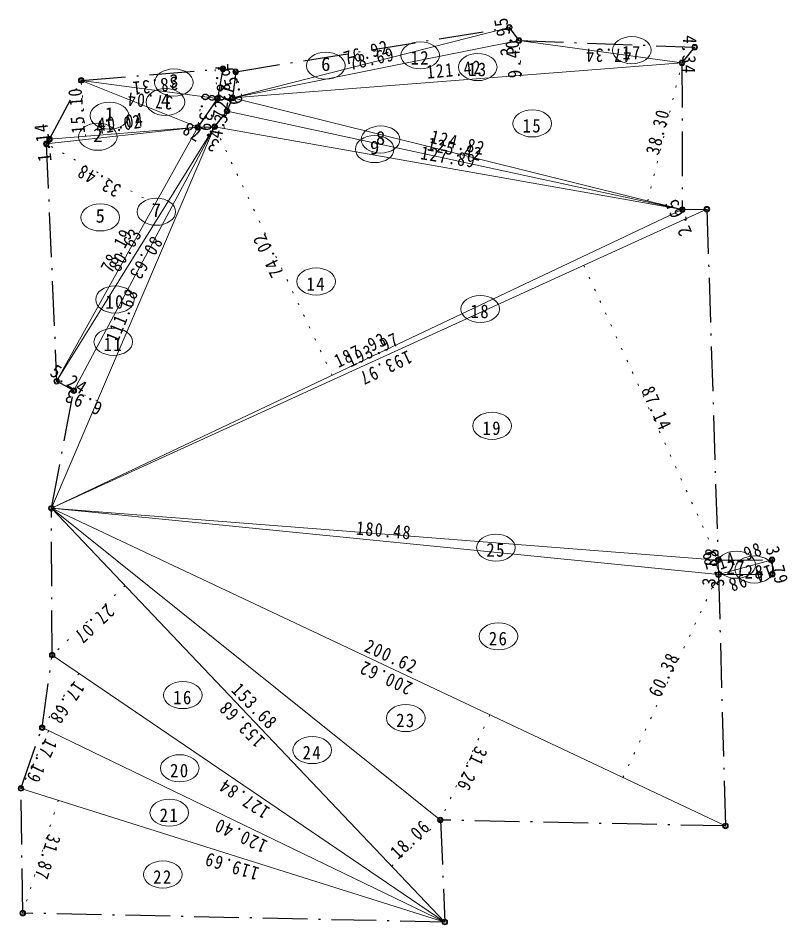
# Model space of a CAD drawing. Units: millimetres on the paper. Extents: x -3947 to 493, y -3409 to 377.
# Drawn here: x -2170.7 to -2067.1, y -1288.8 to -1166.8 of the extents above; entities that cross this region are included whole.
import ezdxf
from ezdxf.enums import TextEntityAlignment as Align

# ---------------------------------------------------------------- set-up
doc = ezdxf.new("R2010")
doc.units = ezdxf.units.MM
doc.header["$PDMODE"] = 32
doc.header["$PDSIZE"] = 0.5
doc.linetypes.add('DASHED_DOTTED', pattern=[9.25, 6, -1.5, 0.25, -1.5])
doc.linetypes.add('DOTTED', pattern=[1.75, 0.25, -1.5])
for name, color, linetype, lineweight in [('0-D__1-0_', 7, 'DASHED_DOTTED', 25), ('0-E__1-1_', 7, 'Continuous', 9), ('1-0__1-3_', 7, 'Continuous', 9)]:
    doc.layers.add(name, color=color, linetype=linetype, lineweight=lineweight)
doc.layers.add('1-7', color=7, linetype='Continuous')
doc.styles.add('ＭＳ ゴシック', font='')
doc.styles.get('ＭＳ ゴシック').set_extended_font_data('MS Gothic')

# ---------------------------------------------------------------- blocks, each defined once
blk = doc.blocks.new('-001--GLay-1-')
at = {"layer": '0-D__1-0_'}
for p, q in [((-1844.424, -963.99), (-1807.592, -958.027)), ((-1807.592, -958.027), (-1806.29, -959.781)), ((-1806.29, -959.781), (-1782.637, -960.683)), ((-1782.637, -960.683), (-1784.341, -962.787)), ((-1865.228, -965.144), (-1846.136, -963.584)), ((-1846.136, -963.584), (-1846.868, -967.574)), ((-1784.341, -962.787), (-1784.291, -982.529)), ((-1844.424, -963.99), (-1844.867, -967.503)), ((-1869.487, -973.059), (-1865.228, -965.144)), ((-1846.868, -967.574), (-1849.533, -971.455)), ((-1849.533, -971.455), (-1847.258, -971.377)), ((-1869.921, -973.682), (-1869.487, -973.059)), ((-1869.921, -973.682), (-1868.527, -1005.627)), ((-1784.291, -982.529), (-1780.984, -982.479)), ((-1780.984, -982.479), (-1779.48, -1029.678)), ((-1866.222, -1006.88), (-1868.527, -1005.627)), ((-1869.228, -1022.713), (-1866.222, -1006.88)), ((-1869.128, -1042.455), (-1869.228, -1022.713)), ((-1779.48, -1029.678), (-1772.214, -1029.628)), ((-1772.214, -1029.628), (-1772.164, -1031.582)), ((-1779.43, -1031.632), (-1772.164, -1031.582)), ((-1779.43, -1031.632), (-1778.478, -1065.453)), ((-1870.481, -1052.225), (-1869.128, -1042.455)), ((-1873.337, -1060.393), (-1870.481, -1052.225)), ((-1873.087, -1077.178), (-1873.337, -1060.393)), ((-1816.863, -1064.652), (-1816.261, -1078.381)), ((-1778.478, -1065.453), (-1816.863, -1064.652)), ((-1816.261, -1078.381), (-1873.087, -1077.178))]:
    blk.add_line(p, q, dxfattribs=at)
blk.add_lwpolyline([(-1847.258, -971.377), (-1845.583, -969.276), (-1844.867, -967.503)], dxfattribs=at)
at = {"layer": '0-D__1-0_', "linetype": 'Continuous', "lineweight": 9}
for centre in [(-1846.136, -963.584), (-1865.228, -965.144), (-1846.868, -967.574), (-1844.867, -967.503), (-1845.583, -969.276), (-1849.533, -971.455), (-1847.258, -971.377), (-1869.921, -973.682), (-1869.487, -973.059), (-1772.214, -1029.628), (-1772.164, -1031.582)]:
    blk.add_circle(centre, 0.376, dxfattribs=at)
at = {"layer": '0-D__1-0_'}
for p in [(-1846.136, -963.584), (-1865.228, -965.144), (-1846.868, -967.574), (-1844.867, -967.503), (-1845.583, -969.276), (-1849.533, -971.455), (-1847.258, -971.377), (-1869.487, -973.059), (-1869.921, -973.682), (-1772.214, -1029.628), (-1772.164, -1031.582)]:
    blk.add_point(p, dxfattribs=at)
at = {"layer": '0-E__1-1_'}
for p, q in [((-1844.867, -967.503), (-1807.592, -958.027)), ((-1784.291, -982.529), (-1844.867, -967.503)), ((-1869.921, -973.682), (-1849.533, -971.455)), ((-1873.337, -1060.393), (-1816.261, -1078.381))]:
    blk.add_line(p, q, dxfattribs=at)
at = {"layer": '0-E__1-1_', "linetype": 'DOTTED'}
for p, q in [((-1807.205, -959.964), (-1807.592, -958.027)), ((-1805.924, -964.469), (-1806.29, -959.781)), ((-1784.259, -960.621), (-1784.341, -962.787)), ((-1847.187, -963.67), (-1846.868, -967.574)), ((-1788.951, -981.373), (-1784.341, -962.787)), ((-1843.612, -967.184), (-1844.424, -963.99)), ((-1864.624, -972.668), (-1865.228, -965.144)), ((-1848.983, -967.294), (-1849.533, -971.455)), ((-1845.265, -969.344), (-1844.867, -967.503)), ((-1845.995, -971.601), (-1845.583, -969.276)), ((-1847.926, -972.453), (-1849.533, -971.455)), ((-1831.43, -1004.831), (-1847.258, -971.377)), ((-1869.425, -973.627), (-1869.487, -973.059)), ((-1855.291, -981.813), (-1869.921, -973.682)), ((-1783.741, -983.736), (-1784.291, -982.529)), ((-1797.556, -990.035), (-1779.48, -1029.678)), ((-1868.447, -1005.498), (-1866.222, -1006.88)), ((-1863.036, -1008.244), (-1866.222, -1006.88)), ((-1779.672, -1031.608), (-1779.48, -1029.678)), ((-1778.973, -1031.505), (-1779.48, -1029.678)), ((-1772.672, -1029.755), (-1772.164, -1031.582)), ((-1792.294, -1058.946), (-1779.43, -1031.632)), ((-1859.322, -1033.125), (-1869.128, -1042.455)), ((-1865.512, -1044.913), (-1870.481, -1052.226)), ((-1810.204, -1050.512), (-1816.863, -1064.652)), ((-1869.602, -1052.65), (-1873.337, -1060.393)), ((-1868.297, -1061.981), (-1873.087, -1077.178)), ((-1823.403, -1070.875), (-1816.863, -1064.652))]:
    blk.add_line(p, q, dxfattribs=at)
at = {"layer": '0-E__1-1_'}
blk.add_lwpolyline([(-1806.29, -959.781), (-1844.867, -967.503), (-1784.341, -962.787)], close=True, dxfattribs=at)
for points in [[(-1846.868, -967.574), (-1865.228, -965.144), (-1849.533, -971.455), (-1869.487, -973.059)], [(-1845.583, -969.276), (-1784.291, -982.529), (-1847.258, -971.377), (-1868.527, -1005.627), (-1849.533, -971.455)], [(-1866.222, -1006.88), (-1847.258, -971.377), (-1869.228, -1022.713), (-1780.984, -982.479)], [(-1784.291, -982.529), (-1869.228, -1022.713), (-1779.48, -1029.678), (-1779.43, -1031.632), (-1772.214, -1029.628)], [(-1779.43, -1031.632), (-1869.228, -1022.713), (-1778.478, -1065.453)], [(-1816.863, -1064.652), (-1869.228, -1022.713), (-1816.261, -1078.381)], [(-1869.128, -1042.455), (-1816.261, -1078.381), (-1870.481, -1052.225)]]:
    blk.add_lwpolyline(points, dxfattribs=at)
at = {"layer": '0-E__1-1_', "lineweight": 18}
for centre in [(-1819.583, -961.77), (-1791.089, -961.084), (-1832.294, -963.173), (-1811.833, -963.357), (-1852.744, -965.434), (-1853.877, -968.058), (-1861.416, -969.886), (-1804.5, -970.94), (-1862.981, -972.732), (-1824.914, -973.102), (-1825.711, -974.394), (-1862.66, -983.588), (-1855.106, -982.82), (-1833.592, -992.206), (-1860.669, -994.628), (-1811.501, -995.907), (-1860.903, -1000.323), (-1809.897, -1011.623), (-1809.38, -1028.008), (-1777.042, -1030.313), (-1774.603, -1030.947), (-1809.046, -1039.933), (-1851.539, -1047.85), (-1821.523, -1050.939), (-1834.118, -1055.249), (-1851.957, -1057.687), (-1853.36, -1063.666), (-1854.229, -1071.984)]:
    blk.add_ellipse(centre, major_axis=(2.6, 0), ratio=0.7, dxfattribs=at)
at = {"layer": '1-0__1-3_'}
for centre in [(-1807.592, -958.027), (-1806.29, -959.781), (-1782.637, -960.683), (-1784.341, -962.787), (-1844.424, -963.99), (-1784.291, -982.529), (-1780.984, -982.479), (-1868.527, -1005.627), (-1866.222, -1006.88), (-1869.228, -1022.713), (-1779.48, -1029.678), (-1779.43, -1031.632), (-1869.128, -1042.455), (-1870.481, -1052.225), (-1873.337, -1060.393), (-1816.863, -1064.652), (-1778.478, -1065.453), (-1873.087, -1077.178), (-1816.261, -1078.381)]:
    blk.add_circle(centre, 0.376, dxfattribs=at)
for p in [(-1807.592, -958.027), (-1806.29, -959.781), (-1782.637, -960.683), (-1784.341, -962.787), (-1844.424, -963.99), (-1784.291, -982.529), (-1780.984, -982.479), (-1868.527, -1005.627), (-1866.222, -1006.88), (-1869.228, -1022.713), (-1779.48, -1029.678), (-1779.43, -1031.632), (-1869.128, -1042.455), (-1870.481, -1052.225), (-1873.337, -1060.393), (-1816.863, -1064.652), (-1778.478, -1065.453), (-1873.087, -1077.178), (-1816.261, -1078.381)]:
    blk.add_point(p, dxfattribs=at)
at = {"layer": '0-E__1-1_', "style": 'ＭＳ ゴシック'}
for s, p in [('6', (-1832.919, -964.423)), ('3', (-1853.369, -966.684)), ('4', (-1854.502, -969.308)), ('1', (-1862.041, -971.136)), ('2', (-1863.606, -973.982)), ('8', (-1825.539, -974.352)), ('9', (-1826.336, -975.644)), ('7', (-1855.731, -984.07)), ('5', (-1863.285, -984.838))]:
    blk.add_text(s, height=1.833, dxfattribs=at).set_placement(p, align=Align.BOTTOM_LEFT)
at = {"layer": '0-E__1-1_', "char_height": 1.833, "attachment_point": 7, "style": 'ＭＳ ゴシック'}
for s, insert, rotation in [('\\T1.18;\\W0.9;3.95', (-1806.878, -961.594), 101.319), ('\\T1.18;\\W0.85;76.92', (-1829.575, -963.1), 15.533), ('\\T1.18;\\W0.9;9.40', (-1805.901, -964.767), 94.455), ('\\T1.18;\\W0.9;4.34', (-1784.199, -959.056), 267.816), ('\\T1.18;\\W0.85;78.69', (-1828.937, -963.804), 12.565), ('\\T1.18;\\W0.85;47.34', (-1791.16, -960.858), 179.705), ('\\T1.18;\\W0.9;7.83', (-1847.243, -962.981), 274.671), ('\\T1.18;\\W0.9;6.59', (-1843.365, -968.155), 104.263), ('\\T1.18;\\W0.85;121.42', (-1818.631, -964.957), 5.289), ('\\T1.18;\\W0.85;38.31', (-1852.327, -964.592), 186.89), ('\\T1.18;\\W0.9;3.77', (-1845.626, -971.014), 77.799), ('\\T1.18;\\W0.85;15.10', (-1864.66, -972.22), 94.595), ('\\T1.18;\\W0.85;37.04', (-1852.818, -967.291), 174.736), ('\\T1.18;\\W0.9;8.39', (-1848.91, -966.748), 262.461), ('\\T1.18;\\W0.9;4.72', (-1846.251, -973.048), 79.957), ('\\T1.18;\\W0.85;41.02', (-1863.087, -972.432), 8.342), ('\\T1.18;\\W0.85;40.04', (-1862.865, -972.025), 6.742), ('\\T1.18;\\W0.85;38.30', (-1787.447, -975.307), 76.069), ('\\T1.18;\\W0.9;3.78', (-1846.479, -973.352), 148.16), ('\\T1.18;\\W0.9;1.14', (-1869.168, -975.977), 96.233), ('\\T1.18;\\W0.85;124.82', (-1818.341, -973.568), 346.883), ('\\T1.18;\\W0.85;125.42', (-1818.741, -974.568), 348.609), ('\\T1.18;\\W0.85;127.89', (-1819.626, -975.763), 350.753), ('\\T1.18;\\W0.85;33.48', (-1859.7, -979.363), 150.934), ('\\T1.18;\\W0.9;2.65', (-1782.916, -985.543), 114.51), ('\\T1.18;\\W0.85;78.19', (-1861.082, -991.205), 62.187), ('\\T1.18;\\W0.85;80.63', (-1860.071, -991.063), 59.38), ('\\T1.18;\\W0.85;80.63', (-1855.713, -985.941), 239.38), ('\\T1.18;\\W0.85;74.02', (-1837.922, -991.11), 115.319), ('\\T1.18;\\W0.85;111.68', (-1860.277, -1000.526), 67.728), ('\\T1.18;\\W0.85;187.93', (-1830.589, -1003.88), 25.881), ('\\T1.18;\\W0.85;193.97', (-1828.953, -1003.8), 25.056), ('\\T1.18;\\W0.85;193.97', (-1821.259, -1001.392), 205.056), ('\\T1.18;\\W0.9;5.24', (-1869.585, -1004.791), 328.16), ('\\T1.18;\\W0.85;87.14', (-1789.897, -1006.831), 294.51), ('\\T1.18;\\W0.9;6.93', (-1862.192, -1008.604), 156.83), ('\\T1.18;\\W0.85;180.48', (-1828.26, -1026.28), 354.911), ('\\T1.18;\\W0.9;3.88', (-1779.838, -1033.28), 84.328), ('\\T1.18;\\W0.85;14.98', (-1779.16, -1031.038), 19.568), ('\\T1.18;\\W0.9;3.79', (-1773.127, -1028.115), 285.523), ('\\T1.18;\\W0.9;3.79', (-1778.517, -1033.145), 105.523), ('\\T1.18;\\W0.85;14.98', (-1772.485, -1030.222), 199.568), ('\\T1.18;\\W0.85;27.07', (-1861.816, -1035.498), 223.576), ('\\T1.18;\\W0.85;200.62', (-1827.259, -1041.927), 335.31), ('\\T1.18;\\W0.85;60.38', (-1787.279, -1048.297), 64.781), ('\\T1.18;\\W0.85;200.62', (-1820.448, -1046.24), 155.31), ('\\T1.18;\\W0.85;17.68', (-1866.127, -1045.819), 235.802), ('\\T1.18;\\W0.85;153.68', (-1845.14, -1047.304), 314.251), ('\\T1.18;\\W0.85;153.68', (-1840.35, -1053.789), 134.251), ('\\T1.18;\\W0.85;17.19', (-1870.025, -1053.526), 244.248), ('\\T1.18;\\W0.85;31.26', (-1812.116, -1054.574), 244.781), ('\\T1.18;\\W0.85;127.84', (-1839.667, -1063.08), 146.598), ('\\T1.18;\\W0.85;120.40', (-1839.986, -1067.491), 155.088), ('\\T1.18;\\W0.85;18.06', (-1822.542, -1070.055), 43.576), ('\\T1.18;\\W0.85;31.87', (-1869.693, -1066.408), 252.507), ('\\T1.18;\\W0.85;119.69', (-1841.135, -1071.066), 163.352)]:
    blk.add_mtext(s, dxfattribs=dict(at, insert=insert, rotation=rotation))
for s, insert in [('\\T1.17;\\W0.9;12', (-1820.883, -963.02)), ('\\T1.17;\\W0.9;17', (-1792.389, -962.334)), ('\\T1.17;\\W0.9;13', (-1813.133, -964.607)), ('\\T1.17;\\W0.9;15', (-1805.8, -972.19)), ('\\T1.17;\\W0.9;14', (-1834.892, -993.456)), ('\\T1.17;\\W0.9;10', (-1861.969, -995.878)), ('\\T1.17;\\W0.9;18', (-1812.801, -997.157)), ('\\T1.17;\\W0.9;11', (-1862.203, -1001.573)), ('\\T1.17;\\W0.9;19', (-1811.197, -1012.873)), ('\\T1.17;\\W0.9;25', (-1810.68, -1029.258)), ('\\T1.17;\\W0.9;27', (-1778.342, -1031.563)), ('\\T1.17;\\W0.9;28', (-1775.903, -1032.197)), ('\\T1.17;\\W0.9;26', (-1810.346, -1041.183)), ('\\T1.17;\\W0.9;16', (-1852.839, -1049.1)), ('\\T1.17;\\W0.9;23', (-1822.823, -1052.189)), ('\\T1.17;\\W0.9;24', (-1835.418, -1056.499)), ('\\T1.17;\\W0.9;20', (-1853.257, -1058.937)), ('\\T1.17;\\W0.9;21', (-1854.66, -1064.916)), ('\\T1.17;\\W0.9;22', (-1855.529, -1073.234))]:
    blk.add_mtext(s, dxfattribs=dict(at, insert=insert))

msp = doc.modelspace()

# ---------------------------------------------------------------- block references
at = {"layer": '1-7'}
msp.add_blockref('-001--GLay-1-', (-297, -210), dxfattribs=at)

doc.saveas('drawing.dxf')
